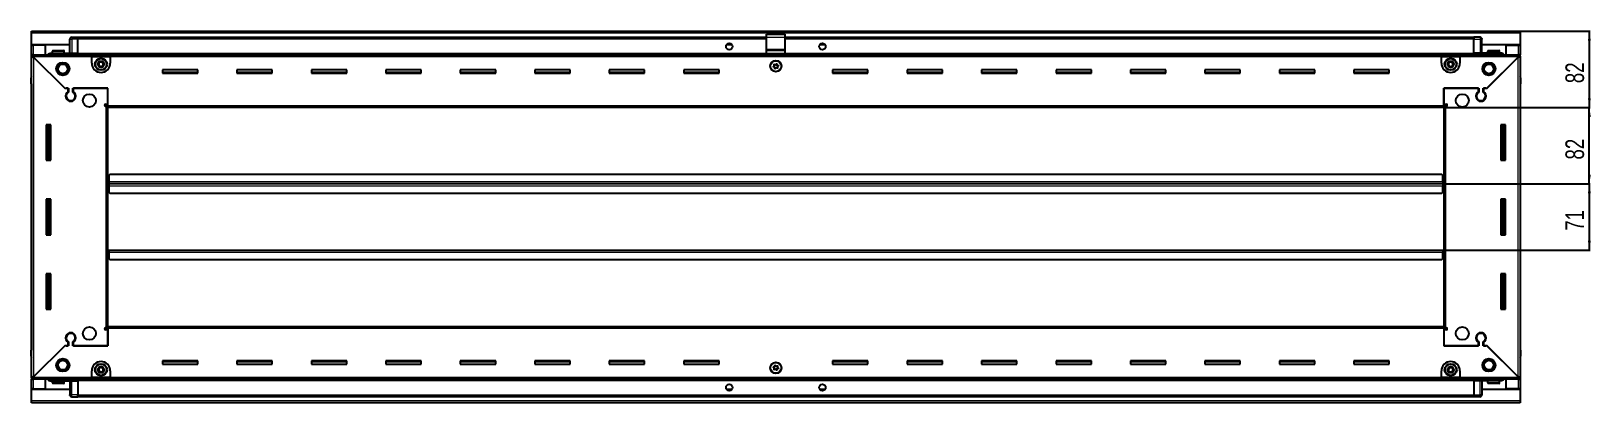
# Model space of a CAD drawing. Header units: millimetres. Extents: x 1132 to 6666, y -642 to 1838.
# Drawn here: x 4991 to 6666, y 1248 to 1647 of the extents above; entities that cross this region are included whole.
import ezdxf

# ---------------------------------------------------------------- set-up
doc = ezdxf.new("R2010")
doc.units = ezdxf.units.MM
doc.layers.add('FORMAT', color=7, linetype='Continuous')
doc.styles.add('SLDTEXTSTYLE0', font='TXT', dxfattribs={"width": 0.75})
doc.dimstyles.new('SLDDIMSTYLE0', dxfattribs={"dimtxt": 20, "dimasz": 10, "dimexe": 0, "dimexo": 0.0625, "dimgap": 5, "dimtad": 2, "dimdec": 1, "dimrnd": 1e-09, "dimzin": 12, "dimdsep": 46, "dimtxsty": 'SLDTEXTSTYLE0', "dimsah": 1, "dimcen": 0.09, "dimadec": 0, "dimazin": 3, "dimtfac": 1, "dimtofl": 0, "dimtmove": 0, "dimatfit": 3, "dimfxl": 0, "dimfrac": 2, "dimtolj": 1, "dimtzin": 12, "dimarcsym": 0})

# ---------------------------------------------------------------- blocks, each defined once
blk = doc.blocks.new('_D_6')
at = {"layer": 'FORMAT'}
for p, q in [((6590.3, 1646.6), (6665.7, 1646.6)), ((6664.7, 1646.6), (6664.7, 1564.6)), ((6508.3, 1564.6), (6665.7, 1564.6))]:
    blk.add_line(p, q, dxfattribs=at)
for points in [[(6664.7, 1646.6), (6663.2, 1636.6), (6666.3, 1636.6)], [(6664.7, 1564.6), (6666.3, 1574.6), (6663.2, 1574.6)]]:
    blk.add_solid(points, dxfattribs=at)
at = {"layer": 'FORMAT', "insert": (6639, 1590.8), "char_height": 20, "attachment_point": 1, "rotation": 90, "style": 'SLDTEXTSTYLE0'}
blk.add_mtext('82', dxfattribs=at)
blk = doc.blocks.new('_D_7')
at = {"layer": 'FORMAT'}
for p, q in [((6508.3, 1564.6), (6665.7, 1564.6)), ((6664.7, 1482.6), (6664.7, 1564.6)), ((6507.3, 1482.6), (6665.7, 1482.6))]:
    blk.add_line(p, q, dxfattribs=at)
for points in [[(6664.7, 1564.6), (6663.2, 1554.6), (6666.3, 1554.6)], [(6664.7, 1482.6), (6666.3, 1492.6), (6663.2, 1492.6)]]:
    blk.add_solid(points, dxfattribs=at)
at = {"layer": 'FORMAT', "insert": (6639, 1508.8), "char_height": 20, "attachment_point": 1, "rotation": 90, "style": 'SLDTEXTSTYLE0'}
blk.add_mtext('82', dxfattribs=at)
blk = doc.blocks.new('_D_8')
at = {"layer": 'FORMAT'}
for p, q in [((6507.3, 1482.6), (6665.7, 1482.6)), ((6664.7, 1482.6), (6664.7, 1411.6)), ((6507.3, 1411.6), (6665.7, 1411.6))]:
    blk.add_line(p, q, dxfattribs=at)
for points in [[(6664.7, 1482.6), (6663.2, 1472.6), (6666.3, 1472.6)], [(6664.7, 1411.6), (6666.3, 1421.6), (6663.2, 1421.6)]]:
    blk.add_solid(points, dxfattribs=at)
at = {"layer": 'FORMAT', "insert": (6639, 1432.3), "char_height": 20, "attachment_point": 1, "rotation": 90, "style": 'SLDTEXTSTYLE0'}
blk.add_mtext('71', dxfattribs=at)

msp = doc.modelspace()

# ---------------------------------------------------------------- linework, layer by layer
at = {"color": 7, "linetype": 'Continuous', "lineweight": 25}
for p, q in [((4991.25, 1644.5), (4991.25, 1646.6)), ((4991.25, 1646.6), (6590.25, 1646.6)), ((4991.25, 1632.1), (4991.25, 1644.5)), ((5780.75, 1643.6), (5800.75, 1643.6)), ((5780.75, 1640.34), (5780.75, 1643.6)), ((5800.75, 1640.34), (5800.75, 1643.6)), ((6590.25, 1646.6), (6590.25, 1644.5)), ((6590.25, 1644.5), (6590.25, 1632.1)), ((5032.25, 1632.1), (4991.25, 1632.1)), ((4991.25, 1631.6), (4991.25, 1632.1)), ((4991.25, 1621.35), (4991.25, 1631.6)), ((4991.25, 1631.6), (4993.35, 1631.6)), ((4992.75, 1631.6), (4992.75, 1632.1)), ((5006.25, 1631.6), (4993.35, 1631.6)), ((5006.25, 1621.35), (5006.25, 1631.6)), ((5014.05, 1625.8), (5025.45, 1625.8)), ((5032.25, 1623.1), (5032.25, 1638.1)), ((5032.92, 1639.6), (5032.92, 1639.6)), ((5034.25, 1640.1), (5040.75, 1640.1)), ((5034.25, 1640.1), (5040.75, 1640.1)), ((5040.75, 1640.1), (5040.75, 1640.1)), ((5040.75, 1640.1), (5040.75, 1640.1)), ((5040.75, 1640.1), (5040.75, 1638.1)), ((5780.75, 1639.95), (5040.75, 1639.95)), ((5040.75, 1623.1), (5040.75, 1638.1)), ((5743.62, 1632.1), (5737.87, 1632.1)), ((5780.75, 1627.19), (5780.75, 1640.34)), ((5780.75, 1626.1), (5780.75, 1627.19)), ((5780.75, 1626.1), (5800.75, 1626.1)), ((5780.75, 1622.6), (5780.75, 1626.1)), ((5800.75, 1627.19), (5800.75, 1640.34)), ((6540.75, 1639.95), (5800.75, 1639.95)), ((5800.75, 1626.1), (5800.75, 1627.19)), ((5800.75, 1622.6), (5800.75, 1626.1)), ((5843.62, 1632.1), (5837.87, 1632.1)), ((6540.75, 1640.1), (6540.75, 1640.1)), ((6547.25, 1640.1), (6540.75, 1640.1)), ((6547.25, 1640.1), (6540.75, 1640.1)), ((6540.75, 1640.1), (6540.75, 1638.1)), ((6540.75, 1623.1), (6540.75, 1638.1)), ((6549.25, 1638.1), (6549.25, 1638.1)), ((6549.25, 1623.1), (6549.25, 1638.1)), ((6590.25, 1632.1), (6549.25, 1632.1)), ((6556.05, 1625.8), (6567.45, 1625.8)), ((6575.25, 1621.35), (6575.25, 1631.6)), ((6575.25, 1631.6), (6588.15, 1631.6)), ((6588.15, 1631.6), (6590.25, 1631.6)), ((6588.75, 1631.6), (6588.75, 1632.1)), ((6590.25, 1631.6), (6590.25, 1632.1)), ((6590.25, 1631.6), (6590.25, 1621.35)), ((4991.25, 1619.85), (4991.25, 1621.35)), ((4991.25, 1621.35), (4992.25, 1621.35)), ((4991.25, 1619.35), (4991.25, 1619.85)), ((4991.25, 1619.85), (4992.25, 1619.85)), ((4991.25, 1274.85), (4991.25, 1619.35)), ((4992.75, 1619.35), (4991.25, 1619.35)), ((4992.25, 1619.85), (4992.25, 1621.35)), ((4992.25, 1621.35), (5055.75, 1621.35)), ((4992.85, 1619.25), (5026.75, 1585.35)), ((5027.45, 1584.65), (4993.35, 1618.75)), ((5011.75, 1623.1), (5040.75, 1623.1)), ((5013.25, 1625), (5013.25, 1623.1)), ((5026.25, 1623.1), (5026.25, 1625)), ((5040.75, 1623.1), (5040.75, 1622.6)), ((5040.75, 1621.95), (6540.75, 1621.95)), ((5055.75, 1619.25), (5055.75, 1621.35)), ((5055.75, 1621.35), (5075.75, 1621.35)), ((5055.75, 1619.85), (5075.75, 1619.85)), ((5055.75, 1612.35), (5055.75, 1619.25)), ((5075.75, 1621.35), (6505.75, 1621.35)), ((5075.75, 1621.35), (5075.75, 1619.25)), ((5075.75, 1619.25), (5075.75, 1612.35)), ((5780.75, 1622.6), (5800.75, 1622.6)), ((5784.75, 1622.6), (5784.75, 1621.95)), ((5787.25, 1621.95), (5787.25, 1622.6)), ((5794.25, 1621.95), (5794.25, 1622.6)), ((5796.75, 1621.95), (5796.75, 1622.6)), ((6505.75, 1619.25), (6505.75, 1621.35)), ((6505.75, 1621.35), (6525.75, 1621.35)), ((6505.75, 1619.85), (6525.75, 1619.85)), ((6505.75, 1612.35), (6505.75, 1619.25)), ((6525.75, 1621.35), (6589.25, 1621.35)), ((6525.75, 1621.35), (6525.75, 1619.25)), ((6525.75, 1619.25), (6525.75, 1612.35)), ((6540.75, 1623.1), (6540.75, 1622.6)), ((6569.75, 1623.1), (6540.75, 1623.1)), ((6542.25, 1623.04), (6542.25, 1623.1)), ((6588.15, 1618.75), (6554.05, 1584.65)), ((6554.75, 1585.35), (6588.65, 1619.25)), ((6555.25, 1625), (6555.25, 1623.1)), ((6568.25, 1623.1), (6568.25, 1625)), ((6588.75, 1619.35), (6590.25, 1619.35)), ((6589.25, 1619.85), (6589.25, 1621.35)), ((6589.25, 1621.35), (6590.25, 1621.35)), ((6589.25, 1619.85), (6590.25, 1619.85)), ((6590.25, 1619.85), (6590.25, 1621.35)), ((6590.25, 1619.85), (6590.25, 1619.35)), ((6590.25, 1619.35), (6590.25, 1274.85)), ((4990.75, 1596.6), (4990.75, 1590.1)), ((4990.75, 1590.1), (4990.75, 1596.6)), ((5169.75, 1605.1), (5131.75, 1605.1)), ((5131.75, 1605.1), (5131.75, 1601.6)), ((5169.75, 1602.35), (5131.75, 1602.35)), ((5131.75, 1601.6), (5169.75, 1601.6)), ((5169.75, 1601.6), (5169.75, 1605.1)), ((5249.75, 1605.1), (5211.75, 1605.1)), ((5211.75, 1605.1), (5211.75, 1601.6)), ((5249.75, 1602.35), (5211.75, 1602.35)), ((5211.75, 1601.6), (5249.75, 1601.6)), ((5249.75, 1601.6), (5249.75, 1605.1)), ((5329.75, 1605.1), (5291.75, 1605.1)), ((5291.75, 1605.1), (5291.75, 1601.6)), ((5329.75, 1602.35), (5291.75, 1602.35)), ((5291.75, 1601.6), (5329.75, 1601.6)), ((5329.75, 1601.6), (5329.75, 1605.1)), ((5409.75, 1605.1), (5371.75, 1605.1)), ((5371.75, 1605.1), (5371.75, 1601.6)), ((5409.75, 1602.35), (5371.75, 1602.35)), ((5371.75, 1601.6), (5409.75, 1601.6)), ((5409.75, 1601.6), (5409.75, 1605.1)), ((5489.75, 1605.1), (5451.75, 1605.1)), ((5451.75, 1605.1), (5451.75, 1601.6)), ((5489.75, 1602.35), (5451.75, 1602.35)), ((5451.75, 1601.6), (5489.75, 1601.6)), ((5489.75, 1601.6), (5489.75, 1605.1)), ((5569.75, 1605.1), (5531.75, 1605.1)), ((5531.75, 1605.1), (5531.75, 1601.6)), ((5569.75, 1602.35), (5531.75, 1602.35)), ((5531.75, 1601.6), (5569.75, 1601.6)), ((5569.75, 1601.6), (5569.75, 1605.1)), ((5649.75, 1605.1), (5611.75, 1605.1)), ((5611.75, 1605.1), (5611.75, 1601.6)), ((5649.75, 1602.35), (5611.75, 1602.35)), ((5611.75, 1601.6), (5649.75, 1601.6)), ((5649.75, 1601.6), (5649.75, 1605.1)), ((5729.75, 1605.1), (5691.75, 1605.1)), ((5691.75, 1605.1), (5691.75, 1601.6)), ((5729.75, 1602.35), (5691.75, 1602.35)), ((5691.75, 1601.6), (5729.75, 1601.6)), ((5729.75, 1601.6), (5729.75, 1605.1)), ((5889.75, 1605.1), (5851.75, 1605.1)), ((5851.75, 1605.1), (5851.75, 1601.6)), ((5889.75, 1602.35), (5851.75, 1602.35)), ((5851.75, 1601.6), (5889.75, 1601.6)), ((5889.75, 1601.6), (5889.75, 1605.1)), ((5969.75, 1605.1), (5931.75, 1605.1)), ((5931.75, 1605.1), (5931.75, 1601.6)), ((5969.75, 1602.35), (5931.75, 1602.35)), ((5931.75, 1601.6), (5969.75, 1601.6)), ((5969.75, 1601.6), (5969.75, 1605.1)), ((6049.75, 1605.1), (6011.75, 1605.1)), ((6011.75, 1605.1), (6011.75, 1601.6)), ((6049.75, 1602.35), (6011.75, 1602.35)), ((6011.75, 1601.6), (6049.75, 1601.6)), ((6049.75, 1601.6), (6049.75, 1605.1)), ((6129.75, 1605.1), (6091.75, 1605.1)), ((6091.75, 1605.1), (6091.75, 1601.6)), ((6129.75, 1602.35), (6091.75, 1602.35)), ((6091.75, 1601.6), (6129.75, 1601.6)), ((6129.75, 1601.6), (6129.75, 1605.1)), ((6209.75, 1605.1), (6171.75, 1605.1)), ((6171.75, 1605.1), (6171.75, 1601.6)), ((6209.75, 1602.35), (6171.75, 1602.35)), ((6171.75, 1601.6), (6209.75, 1601.6)), ((6209.75, 1601.6), (6209.75, 1605.1)), ((6289.75, 1605.1), (6251.75, 1605.1)), ((6251.75, 1605.1), (6251.75, 1601.6)), ((6289.75, 1602.35), (6251.75, 1602.35)), ((6251.75, 1601.6), (6289.75, 1601.6)), ((6289.75, 1601.6), (6289.75, 1605.1)), ((6369.75, 1605.1), (6331.75, 1605.1)), ((6331.75, 1605.1), (6331.75, 1601.6)), ((6369.75, 1602.35), (6331.75, 1602.35)), ((6331.75, 1601.6), (6369.75, 1601.6)), ((6369.75, 1601.6), (6369.75, 1605.1)), ((6449.75, 1605.1), (6411.75, 1605.1)), ((6411.75, 1605.1), (6411.75, 1601.6)), ((6449.75, 1602.35), (6411.75, 1602.35)), ((6411.75, 1601.6), (6449.75, 1601.6)), ((6449.75, 1601.6), (6449.75, 1605.1)), ((6590.25, 1597.93), (6590.25, 1597.93)), ((6590.75, 1596.6), (6590.75, 1590.1)), ((6590.75, 1590.1), (6590.75, 1596.6)), ((4990.75, 1590.1), (4990.75, 1590.1)), ((4991.25, 1590.1), (4990.75, 1590.1)), ((4990.9, 1590.1), (4990.9, 1304.1)), ((5026.75, 1585.35), (5030.95, 1585.35)), ((5028.15, 1585.35), (5027.45, 1584.65)), ((5030.25, 1585.35), (5028.15, 1585.35)), ((5030.25, 1585.35), (5030.25, 1581.46)), ((5030.95, 1585.35), (5030.95, 1581.07)), ((5035.55, 1585.35), (5073.25, 1585.35)), ((5035.55, 1581.07), (5035.55, 1585.35)), ((5036.25, 1581.46), (5036.25, 1585.35)), ((5073.25, 1585.35), (5036.25, 1585.35)), ((5073.25, 1566.7), (5073.25, 1585.35)), ((5073.25, 1568.1), (5073.25, 1585.35)), ((6508.25, 1585.35), (6545.95, 1585.35)), ((6508.25, 1566.7), (6508.25, 1585.35)), ((6508.25, 1585.35), (6508.25, 1568.1)), ((6545.25, 1585.35), (6508.25, 1585.35)), ((6545.25, 1585.35), (6545.25, 1581.46)), ((6545.95, 1585.35), (6545.95, 1581.07)), ((6550.55, 1585.35), (6554.75, 1585.35)), ((6550.55, 1581.07), (6550.55, 1585.35)), ((6553.35, 1585.35), (6551.25, 1585.35)), ((6551.25, 1581.46), (6551.25, 1585.35)), ((6554.05, 1584.65), (6553.35, 1585.35)), ((6590.25, 1590.1), (6590.75, 1590.1)), ((6590.6, 1304.1), (6590.6, 1590.1)), ((6590.75, 1590.1), (6590.75, 1590.1)), ((6590.75, 1590.1), (6590.75, 1590.1)), ((5031.25, 1572.49), (5031.25, 1571.73)), ((5070.4, 1568.1), (5073.25, 1568.1)), ((5071.15, 1566.1), (5070.4, 1566.1)), ((5071.15, 1566.1), (5073.25, 1566.1)), ((5073.25, 1567.1), (5071.25, 1567.1)), ((5071.25, 1567.1), (5071.25, 1566.1)), ((5073.25, 1564.6), (5073.25, 1566.7)), ((6508.25, 1564.6), (5073.25, 1564.6)), ((5073.25, 1329.6), (5073.25, 1564.6)), ((6508.25, 1568.1), (6511.1, 1568.1)), ((6510.25, 1567.1), (6508.25, 1567.1)), ((6508.25, 1566.7), (6508.25, 1564.6)), ((6508.25, 1566.1), (6510.35, 1566.1)), ((6508.25, 1564.6), (6508.25, 1329.6)), ((6510.25, 1566.1), (6510.25, 1567.1)), ((6511.1, 1566.1), (6510.35, 1566.1)), ((6550.25, 1572.49), (6550.25, 1571.73)), ((5011.75, 1546.1), (5006.75, 1546.1)), ((5006.75, 1546.1), (5006.75, 1508.1)), ((5008.9, 1508.1), (5008.9, 1546.1)), ((5010.69, 1508.1), (5010.69, 1546.1)), ((5010.72, 1508.1), (5010.72, 1546.1)), ((5011.75, 1508.1), (5011.75, 1546.1)), ((6569.75, 1546.1), (6569.75, 1508.1)), ((6574.75, 1546.1), (6569.75, 1546.1)), ((6570.77, 1546.1), (6570.77, 1508.1)), ((6570.8, 1546.1), (6570.8, 1508.1)), ((6572.6, 1546.1), (6572.6, 1508.1)), ((6574.75, 1508.1), (6574.75, 1546.1)), ((5006.75, 1508.1), (5011.75, 1508.1)), ((6569.75, 1508.1), (6574.75, 1508.1)), ((5075.25, 1492.6), (5074.25, 1491.6)), ((5074.25, 1491.6), (5074.25, 1484.7)), ((6506.25, 1492.6), (5075.25, 1492.6)), ((6507.25, 1491.6), (6506.25, 1492.6)), ((6507.25, 1484.7), (6507.25, 1491.6)), ((5074, 1482.6), (5073.25, 1482.6)), ((5074.25, 1485.45), (5074, 1485.45)), ((5074, 1485.45), (5074, 1482.6)), ((5074, 1482.6), (5074, 1479.75)), ((5074, 1479.75), (5074.25, 1479.75)), ((5074.25, 1482.6), (5074.25, 1484.7)), ((6507.25, 1482.6), (5074.25, 1482.6)), ((5074.25, 1480.5), (5074.25, 1482.6)), ((5074.25, 1480.5), (5074.25, 1473.6)), ((6507.5, 1485.45), (6507.25, 1485.45)), ((6507.25, 1484.7), (6507.25, 1482.6)), ((6507.25, 1482.6), (6507.25, 1480.5)), ((6507.25, 1473.6), (6507.25, 1480.5)), ((6507.25, 1479.75), (6507.5, 1479.75)), ((6507.5, 1482.6), (6507.5, 1485.45)), ((6508.25, 1482.6), (6507.5, 1482.6)), ((6507.5, 1479.75), (6507.5, 1482.6)), ((5011.75, 1466.1), (5006.75, 1466.1)), ((5006.75, 1466.1), (5006.75, 1428.1)), ((5008.9, 1428.1), (5008.9, 1466.1)), ((5010.69, 1428.1), (5010.69, 1466.1)), ((5010.72, 1428.1), (5010.72, 1466.1)), ((5011.75, 1428.1), (5011.75, 1466.1)), ((5074.25, 1473.6), (5075.25, 1472.6)), ((5075.25, 1472.6), (6506.25, 1472.6)), ((6506.25, 1472.6), (6507.25, 1473.6)), ((6569.75, 1466.1), (6569.75, 1428.1)), ((6574.75, 1466.1), (6569.75, 1466.1)), ((6570.77, 1466.1), (6570.77, 1428.1)), ((6570.8, 1466.1), (6570.8, 1428.1)), ((6572.6, 1466.1), (6572.6, 1428.1)), ((6574.75, 1428.1), (6574.75, 1466.1)), ((5006.75, 1428.1), (5011.75, 1428.1)), ((6569.75, 1428.1), (6574.75, 1428.1)), ((5073.25, 1411.6), (5074, 1411.6)), ((5074, 1411.6), (5074, 1408.75)), ((5074, 1408.75), (5074.25, 1408.75)), ((5074.25, 1409.5), (5074.25, 1411.6)), ((5074.25, 1411.6), (6507.25, 1411.6)), ((5074.25, 1409.5), (5074.25, 1402.6)), ((6507.25, 1411.6), (6507.25, 1409.5)), ((6507.25, 1402.6), (6507.25, 1409.5)), ((6507.25, 1408.75), (6507.5, 1408.75)), ((6507.5, 1408.75), (6507.5, 1411.6)), ((6507.5, 1411.6), (6508.25, 1411.6)), ((5074.25, 1402.6), (5075.25, 1401.6)), ((5075.25, 1401.6), (6506.25, 1401.6)), ((6506.25, 1401.6), (6507.25, 1402.6)), ((5011.75, 1386.1), (5006.75, 1386.1)), ((5006.75, 1386.1), (5006.75, 1348.1)), ((5008.9, 1348.1), (5008.9, 1386.1)), ((5010.69, 1348.1), (5010.69, 1386.1)), ((5010.72, 1348.1), (5010.72, 1386.1)), ((5011.75, 1348.1), (5011.75, 1386.1)), ((6569.75, 1386.1), (6569.75, 1348.1)), ((6574.75, 1386.1), (6569.75, 1386.1)), ((6570.77, 1386.1), (6570.77, 1348.1)), ((6570.8, 1386.1), (6570.8, 1348.1)), ((6572.6, 1386.1), (6572.6, 1348.1)), ((6574.75, 1348.1), (6574.75, 1386.1)), ((5006.75, 1348.1), (5011.75, 1348.1)), ((6569.75, 1348.1), (6574.75, 1348.1)), ((5070.4, 1328.1), (5071.15, 1328.1)), ((5073.25, 1326.1), (5070.4, 1326.1)), ((5073.25, 1328.1), (5071.15, 1328.1)), ((5071.25, 1328.1), (5071.25, 1327.1)), ((5071.25, 1327.1), (5073.25, 1327.1)), ((5073.25, 1327.5), (5073.25, 1329.6)), ((5073.25, 1329.6), (6508.25, 1329.6)), ((5073.25, 1327.5), (5073.25, 1308.85)), ((5073.25, 1308.85), (5073.25, 1326.1)), ((6508.25, 1329.6), (6508.25, 1327.5)), ((6510.35, 1328.1), (6508.25, 1328.1)), ((6508.25, 1327.5), (6508.25, 1308.85)), ((6508.25, 1327.1), (6510.25, 1327.1)), ((6508.25, 1326.1), (6508.25, 1308.85)), ((6511.1, 1326.1), (6508.25, 1326.1)), ((6510.25, 1327.1), (6510.25, 1328.1)), ((6510.35, 1328.1), (6511.1, 1328.1)), ((5026.75, 1308.85), (4992.85, 1274.95)), ((4993.35, 1275.45), (5027.45, 1309.55)), ((5030.95, 1308.85), (5026.75, 1308.85)), ((5027.45, 1309.55), (5028.15, 1308.85)), ((5028.15, 1308.85), (5030.25, 1308.85)), ((5030.25, 1312.74), (5030.25, 1308.85)), ((5030.95, 1313.14), (5030.95, 1308.85)), ((5031.25, 1322.48), (5031.25, 1321.72)), ((5035.55, 1308.85), (5035.55, 1313.14)), ((5073.25, 1308.85), (5035.55, 1308.85)), ((5036.25, 1308.85), (5036.25, 1312.74)), ((5036.25, 1308.85), (5073.25, 1308.85)), ((6545.95, 1308.85), (6508.25, 1308.85)), ((6508.25, 1308.85), (6545.25, 1308.85)), ((6545.25, 1312.74), (6545.25, 1308.85)), ((6545.95, 1313.14), (6545.95, 1308.85)), ((6550.25, 1322.48), (6550.25, 1321.72)), ((6550.55, 1308.85), (6550.55, 1313.14)), ((6554.75, 1308.85), (6550.55, 1308.85)), ((6551.25, 1308.85), (6551.25, 1312.74)), ((6551.25, 1308.85), (6553.35, 1308.85)), ((6553.35, 1308.85), (6554.05, 1309.55)), ((6554.05, 1309.55), (6588.15, 1275.45)), ((6588.65, 1274.95), (6554.75, 1308.85)), ((4990.75, 1304.1), (4990.75, 1304.1)), ((4990.75, 1297.6), (4990.75, 1304.1)), ((4990.75, 1304.1), (4990.75, 1304.1)), ((4990.75, 1304.1), (4990.75, 1297.6)), ((4991.25, 1304.1), (4990.75, 1304.1)), ((4991.25, 1296.28), (4991.25, 1296.28)), ((5169.75, 1292.6), (5131.75, 1292.6)), ((5131.75, 1292.6), (5131.75, 1289.1)), ((5131.75, 1291.85), (5169.75, 1291.85)), ((5169.75, 1289.1), (5169.75, 1292.6)), ((5249.75, 1292.6), (5211.75, 1292.6)), ((5211.75, 1292.6), (5211.75, 1289.1)), ((5211.75, 1291.85), (5249.75, 1291.85)), ((5249.75, 1289.1), (5249.75, 1292.6)), ((5329.75, 1292.6), (5291.75, 1292.6)), ((5291.75, 1292.6), (5291.75, 1289.1)), ((5291.75, 1291.85), (5329.75, 1291.85)), ((5329.75, 1289.1), (5329.75, 1292.6)), ((5409.75, 1292.6), (5371.75, 1292.6)), ((5371.75, 1292.6), (5371.75, 1289.1)), ((5371.75, 1291.85), (5409.75, 1291.85)), ((5409.75, 1289.1), (5409.75, 1292.6)), ((5489.75, 1292.6), (5451.75, 1292.6)), ((5451.75, 1292.6), (5451.75, 1289.1)), ((5451.75, 1291.85), (5489.75, 1291.85)), ((5489.75, 1289.1), (5489.75, 1292.6)), ((5569.75, 1292.6), (5531.75, 1292.6)), ((5531.75, 1292.6), (5531.75, 1289.1)), ((5531.75, 1291.85), (5569.75, 1291.85)), ((5569.75, 1289.1), (5569.75, 1292.6)), ((5649.75, 1292.6), (5611.75, 1292.6)), ((5611.75, 1292.6), (5611.75, 1289.1)), ((5611.75, 1291.85), (5649.75, 1291.85)), ((5649.75, 1289.1), (5649.75, 1292.6)), ((5729.75, 1292.6), (5691.75, 1292.6)), ((5691.75, 1292.6), (5691.75, 1289.1)), ((5691.75, 1291.85), (5729.75, 1291.85)), ((5729.75, 1289.1), (5729.75, 1292.6)), ((5889.75, 1292.6), (5851.75, 1292.6)), ((5851.75, 1292.6), (5851.75, 1289.1)), ((5851.75, 1291.85), (5889.75, 1291.85)), ((5889.75, 1289.1), (5889.75, 1292.6)), ((5969.75, 1292.6), (5931.75, 1292.6)), ((5931.75, 1292.6), (5931.75, 1289.1)), ((5931.75, 1291.85), (5969.75, 1291.85)), ((5969.75, 1289.1), (5969.75, 1292.6)), ((6049.75, 1292.6), (6011.75, 1292.6)), ((6011.75, 1292.6), (6011.75, 1289.1)), ((6011.75, 1291.85), (6049.75, 1291.85)), ((6049.75, 1289.1), (6049.75, 1292.6)), ((6129.75, 1292.6), (6091.75, 1292.6)), ((6091.75, 1292.6), (6091.75, 1289.1)), ((6091.75, 1291.85), (6129.75, 1291.85)), ((6129.75, 1289.1), (6129.75, 1292.6)), ((6209.75, 1292.6), (6171.75, 1292.6)), ((6171.75, 1292.6), (6171.75, 1289.1)), ((6171.75, 1291.85), (6209.75, 1291.85)), ((6209.75, 1289.1), (6209.75, 1292.6)), ((6289.75, 1292.6), (6251.75, 1292.6)), ((6251.75, 1292.6), (6251.75, 1289.1)), ((6251.75, 1291.85), (6289.75, 1291.85)), ((6289.75, 1289.1), (6289.75, 1292.6)), ((6369.75, 1292.6), (6331.75, 1292.6)), ((6331.75, 1292.6), (6331.75, 1289.1)), ((6331.75, 1291.85), (6369.75, 1291.85)), ((6369.75, 1289.1), (6369.75, 1292.6)), ((6449.75, 1292.6), (6411.75, 1292.6)), ((6411.75, 1292.6), (6411.75, 1289.1)), ((6411.75, 1291.85), (6449.75, 1291.85)), ((6449.75, 1289.1), (6449.75, 1292.6)), ((6590.25, 1304.1), (6590.75, 1304.1)), ((6590.75, 1304.1), (6590.75, 1304.1)), ((6590.75, 1297.6), (6590.75, 1304.1)), ((6590.75, 1304.1), (6590.75, 1297.6)), ((4991.25, 1274.35), (4991.25, 1274.85)), ((4992.75, 1274.85), (4991.25, 1274.85)), ((4991.25, 1274.35), (4991.25, 1272.85)), ((4992.25, 1274.35), (4991.25, 1274.35)), ((4992.25, 1274.35), (4992.25, 1272.85)), ((5055.75, 1274.95), (5055.75, 1281.85)), ((5055.75, 1272.85), (5055.75, 1274.95)), ((5075.75, 1274.35), (5055.75, 1274.35)), ((5075.75, 1281.85), (5075.75, 1274.95)), ((5075.75, 1274.95), (5075.75, 1272.85)), ((5131.75, 1289.1), (5169.75, 1289.1)), ((5211.75, 1289.1), (5249.75, 1289.1)), ((5291.75, 1289.1), (5329.75, 1289.1)), ((5371.75, 1289.1), (5409.75, 1289.1)), ((5451.75, 1289.1), (5489.75, 1289.1)), ((5531.75, 1289.1), (5569.75, 1289.1)), ((5611.75, 1289.1), (5649.75, 1289.1)), ((5691.75, 1289.1), (5729.75, 1289.1)), ((5851.75, 1289.1), (5889.75, 1289.1)), ((5931.75, 1289.1), (5969.75, 1289.1)), ((6011.75, 1289.1), (6049.75, 1289.1)), ((6091.75, 1289.1), (6129.75, 1289.1)), ((6171.75, 1289.1), (6209.75, 1289.1)), ((6251.75, 1289.1), (6289.75, 1289.1)), ((6331.75, 1289.1), (6369.75, 1289.1)), ((6411.75, 1289.1), (6449.75, 1289.1)), ((6505.75, 1274.95), (6505.75, 1281.85)), ((6505.75, 1272.85), (6505.75, 1274.95)), ((6525.75, 1274.35), (6505.75, 1274.35)), ((6525.75, 1281.85), (6525.75, 1274.95)), ((6525.75, 1274.95), (6525.75, 1272.85)), ((6588.75, 1274.85), (6590.25, 1274.85)), ((6589.25, 1274.35), (6589.25, 1272.85)), ((6590.25, 1274.35), (6589.25, 1274.35)), ((6590.25, 1274.85), (6590.25, 1274.35)), ((6590.25, 1274.35), (6590.25, 1272.85)), ((4991.25, 1262.6), (4991.25, 1272.85)), ((4992.25, 1272.85), (4991.25, 1272.85)), ((4993.35, 1262.6), (4991.25, 1262.6)), ((4991.25, 1262.1), (4991.25, 1262.6)), ((4991.25, 1262.1), (5032.25, 1262.1)), ((4991.25, 1249.7), (4991.25, 1262.1)), ((5055.75, 1272.85), (4992.25, 1272.85)), ((4992.75, 1262.1), (4992.75, 1262.6)), ((4993.35, 1262.6), (5006.25, 1262.6)), ((5006.25, 1262.6), (5006.25, 1272.85)), ((5011.75, 1271.1), (5040.75, 1271.1)), ((5013.25, 1271.1), (5013.25, 1269.2)), ((5017.82, 1268.4), (5014.05, 1268.4)), ((5025.45, 1268.4), (5017.82, 1268.4)), ((5026.25, 1269.2), (5026.25, 1271.1)), ((5032.25, 1271.1), (5032.25, 1256.1)), ((5039.25, 1271.17), (5039.25, 1271.1)), ((6540.75, 1272.25), (5040.75, 1272.25)), ((5040.75, 1271.1), (5040.75, 1271.6)), ((5040.75, 1271.1), (5040.75, 1256.1)), ((5075.75, 1272.85), (5055.75, 1272.85)), ((6505.75, 1272.85), (5075.75, 1272.85)), ((5737.87, 1262.1), (5743.62, 1262.1)), ((5837.87, 1262.1), (5843.62, 1262.1)), ((6525.75, 1272.85), (6505.75, 1272.85)), ((6589.25, 1272.85), (6525.75, 1272.85)), ((6540.75, 1271.1), (6540.75, 1271.6)), ((6569.75, 1271.1), (6540.75, 1271.1)), ((6540.75, 1271.1), (6540.75, 1256.1)), ((6549.25, 1271.1), (6549.25, 1256.1)), ((6549.25, 1262.1), (6590.25, 1262.1)), ((6555.25, 1271.1), (6555.25, 1269.2)), ((6563.04, 1268.4), (6556.05, 1268.4)), ((6567.45, 1268.4), (6563.04, 1268.4)), ((6568.25, 1269.2), (6568.25, 1271.1)), ((6575.25, 1262.6), (6575.25, 1272.85)), ((6588.15, 1262.6), (6575.25, 1262.6)), ((6590.25, 1262.6), (6588.15, 1262.6)), ((6588.75, 1262.1), (6588.75, 1262.6)), ((6590.25, 1272.85), (6589.25, 1272.85)), ((6590.25, 1272.85), (6590.25, 1262.6)), ((6590.25, 1262.1), (6590.25, 1262.6)), ((6590.25, 1262.1), (6590.25, 1249.7)), ((4991.25, 1247.6), (4991.25, 1249.7)), ((6590.25, 1247.6), (4991.25, 1247.6)), ((5032.25, 1256.1), (5032.25, 1256.1)), ((5034.25, 1254.1), (5040.75, 1254.1)), ((5034.25, 1254.1), (5040.75, 1254.1)), ((5040.75, 1254.1), (5040.75, 1256.1)), ((5040.75, 1254.25), (6540.75, 1254.25)), ((5040.75, 1254.1), (5040.75, 1254.1)), ((6540.75, 1254.1), (6540.75, 1256.1)), ((6540.75, 1254.1), (6540.75, 1254.1)), ((6547.25, 1254.1), (6540.75, 1254.1)), ((6540.75, 1254.1), (6540.75, 1254.1)), ((6547.25, 1254.1), (6540.75, 1254.1)), ((6548.57, 1254.6), (6548.57, 1254.6)), ((6590.25, 1249.7), (6590.25, 1247.6))]:
    msp.add_line(p, q, dxfattribs=at)
at = {"color": 8, "linetype": 'Continuous', "lineweight": 18}
for p, q in [((6590.25, 1644.5), (4991.25, 1644.5)), ((4993.35, 1631.6), (4993.35, 1632.1)), ((4993.35, 1621.35), (4993.35, 1631.6)), ((5032.25, 1638.1), (5034.25, 1638.1)), ((5034.25, 1640.1), (5034.25, 1638.1)), ((5034.25, 1638.1), (5034.25, 1623.1)), ((5040.75, 1638.1), (5034.25, 1638.1)), ((5780.75, 1637.95), (5040.75, 1637.95)), ((5780.75, 1640.34), (5800.75, 1640.34)), ((5780.75, 1627.19), (5800.75, 1627.19)), ((6540.75, 1637.95), (5800.75, 1637.95)), ((6540.75, 1638.1), (6547.25, 1638.1)), ((6547.25, 1640.1), (6547.25, 1638.1)), ((6549.25, 1638.1), (6547.25, 1638.1)), ((6547.25, 1638.1), (6547.25, 1623.1)), ((6588.15, 1632.1), (6588.15, 1631.6)), ((6588.15, 1631.6), (6588.15, 1621.35)), ((5055.75, 1619.25), (4992.85, 1619.25)), ((4993.35, 1618.75), (4993.35, 1275.45)), ((5013.25, 1625), (5026.25, 1625)), ((5780.75, 1622.6), (5040.75, 1622.6)), ((6540.75, 1621.37), (5040.75, 1621.37)), ((5055.75, 1619.25), (5075.75, 1619.25)), ((6505.75, 1619.25), (5075.75, 1619.25)), ((5786.75, 1621.95), (5786.75, 1622.6)), ((5794.75, 1621.95), (5794.75, 1622.6)), ((6540.75, 1622.6), (5800.75, 1622.6)), ((6505.75, 1619.25), (6525.75, 1619.25)), ((6588.65, 1619.25), (6525.75, 1619.25)), ((6555.25, 1625), (6568.25, 1625)), ((6588.15, 1275.45), (6588.15, 1618.75)), ((4991.25, 1596.6), (4990.75, 1596.6)), ((6590.25, 1596.6), (6590.75, 1596.6)), ((5071.15, 1328.1), (5071.15, 1566.1)), ((5073.25, 1566.7), (6508.25, 1566.7)), ((6510.35, 1566.1), (6510.35, 1328.1)), ((5008.25, 1546.1), (5008.25, 1508.1)), ((5009.48, 1546.1), (5009.48, 1508.1)), ((6572.01, 1508.1), (6572.01, 1546.1)), ((6573.25, 1508.1), (6573.25, 1546.1)), ((6507.25, 1484.7), (5074.25, 1484.7)), ((5074.25, 1480.5), (6507.25, 1480.5)), ((5008.25, 1466.1), (5008.25, 1428.1)), ((5009.48, 1466.1), (5009.48, 1428.1)), ((6572.01, 1428.1), (6572.01, 1466.1)), ((6573.25, 1428.1), (6573.25, 1466.1)), ((5074.25, 1409.5), (6507.25, 1409.5)), ((5008.25, 1386.1), (5008.25, 1348.1)), ((5009.48, 1386.1), (5009.48, 1348.1)), ((6572.01, 1348.1), (6572.01, 1386.1)), ((6573.25, 1348.1), (6573.25, 1386.1)), ((6508.25, 1327.5), (5073.25, 1327.5)), ((4991.25, 1297.6), (4990.75, 1297.6)), ((6590.25, 1297.6), (6590.75, 1297.6)), ((4992.85, 1274.95), (5055.75, 1274.95)), ((5075.75, 1274.95), (5055.75, 1274.95)), ((5075.75, 1274.95), (6505.75, 1274.95)), ((6525.75, 1274.95), (6505.75, 1274.95)), ((6525.75, 1274.95), (6588.65, 1274.95)), ((4993.35, 1262.6), (4993.35, 1272.85)), ((4993.35, 1262.1), (4993.35, 1262.6)), ((5017.55, 1269.2), (5013.25, 1269.2)), ((5026.25, 1269.2), (5017.55, 1269.2)), ((5034.25, 1256.1), (5034.25, 1271.1)), ((5040.75, 1272.84), (6540.75, 1272.84)), ((5040.75, 1271.6), (6540.75, 1271.6)), ((6547.25, 1256.1), (6547.25, 1271.1)), ((6563.22, 1269.2), (6555.25, 1269.2)), ((6568.25, 1269.2), (6563.22, 1269.2)), ((6588.15, 1272.85), (6588.15, 1262.6)), ((6588.15, 1262.6), (6588.15, 1262.1)), ((6590.25, 1249.7), (4991.25, 1249.7)), ((5032.25, 1256.1), (5034.25, 1256.1)), ((5034.25, 1254.1), (5034.25, 1256.1)), ((5040.75, 1256.1), (5034.25, 1256.1)), ((5040.75, 1256.25), (6540.75, 1256.25)), ((6540.75, 1256.1), (6547.25, 1256.1)), ((6549.25, 1256.1), (6547.25, 1256.1)), ((6547.25, 1254.1), (6547.25, 1256.1))]:
    msp.add_line(p, q, dxfattribs=at)
at = {"color": 7, "linetype": 'Continuous', "lineweight": 25, "flags": 128}
for points in [[(6549.1, 1638.86), (6549.21, 1638.49), (6549.25, 1638.1)], [(5032.39, 1255.35), (5032.28, 1255.71), (5032.25, 1256.1)]]:
    msp.add_lwpolyline(points, dxfattribs=at)
at = {"color": 7, "linetype": 'Continuous', "lineweight": 25}
for centre, radius in [((5740.75, 1630.1), 3.5), ((5840.75, 1630.1), 3.5), ((5024.75, 1606.1), 7), ((5024.75, 1606.1), 6.02), ((5024.75, 1606.1), 5.1), ((5065.75, 1611.1), 6.5), ((5065.75, 1611.1), 3.46), ((5790.75, 1609.1), 6), ((5790.75, 1608.95), 5.79), ((5790.75, 1608.95), 1.85), ((6515.75, 1611.1), 6.5), ((6515.75, 1611.1), 3.46), ((6556.75, 1606.1), 7), ((6556.75, 1606.1), 6.02), ((6556.75, 1606.1), 5.1), ((5053.25, 1572.1), 7), ((6528.25, 1572.1), 7), ((5053.25, 1322.1), 7), ((6528.25, 1322.1), 7), ((5024.75, 1288.1), 7), ((5024.75, 1288.1), 6.03), ((5024.75, 1288.1), 5.1), ((5790.75, 1285.1), 6), ((5790.75, 1285.25), 5.79), ((6556.75, 1288.1), 7), ((6556.75, 1288.1), 6.03), ((6556.75, 1288.1), 5.1), ((5065.75, 1283.1), 6.5), ((5065.75, 1283.1), 3.46), ((5790.75, 1285.25), 1.85), ((6515.75, 1283.1), 6.5), ((6515.75, 1283.1), 3.46), ((5740.75, 1264.1), 3.5), ((5840.75, 1264.1), 3.5)]:
    msp.add_circle(centre, radius, dxfattribs=at)
at = {"color": 8, "linetype": 'Continuous', "lineweight": 18}
for centre in [(5065.75, 1611.1), (6515.75, 1611.1), (5065.75, 1283.1), (6515.75, 1283.1)]:
    msp.add_circle(centre, 5.7, dxfattribs=at)
at = {"color": 7, "linetype": 'Continuous', "lineweight": 25}
for centre, radius, start, end in [((5014.05, 1625), 0.8, 90, 180), ((5025.45, 1625), 0.8, 0, 90), ((5034.25, 1638.1), 2, 90, 180), ((6547.25, 1638.1), 2, 0, 90), ((6556.05, 1625), 0.8, 90, 180), ((6567.45, 1625), 0.8, 0, 90), ((5032.05, 1623.3), 0.2, 270, 0), ((5065.75, 1612.35), 10, 180, 270), ((5065.75, 1611.1), 2.5, 134.01559, 194.01559), ((5065.75, 1611.1), 2.5, 194.01559, 254.01559), ((5065.75, 1611.1), 2.5, 74.01559, 134.01559), ((5065.75, 1611.1), 2.5, 254.01559, 314.01559), ((5065.75, 1612.35), 10, 270, 0), ((5065.75, 1611.1), 2.5, 14.01559, 74.01559), ((5065.75, 1611.1), 2.5, 314.01559, 14.01559), ((6515.75, 1612.35), 10, 180, 270), ((6515.75, 1611.1), 2.5, 160.11158, 220.11158), ((6515.75, 1611.1), 2.5, 100.11158, 160.11158), ((6515.75, 1611.1), 2.5, 220.11158, 280.11158), ((6515.75, 1611.1), 2.5, 40.11158, 100.11158), ((6515.75, 1612.35), 10, 270, 0), ((6515.75, 1611.1), 2.5, 280.11158, 340.11158), ((6515.75, 1611.1), 2.5, 340.11158, 40.11158), ((6549.45, 1623.3), 0.2, 180, 270), ((4992.75, 1596.6), 2, 138.57492, 180), ((4992.75, 1596.6), 2, 138.59038, 180), ((6588.75, 1596.6), 2, 0, 41.40962), ((6588.75, 1596.6), 2, 0, 41.39416), ((5033.25, 1576.85), 5.5, 123.05573, 56.94427), ((5033.25, 1576.85), 4.8, 118.63099, 61.36901), ((6548.25, 1576.85), 5.5, 123.05573, 56.94427), ((6548.25, 1576.85), 4.8, 118.63099, 61.36901), ((5070.4, 1567.1), 1, 90, 270), ((6511.1, 1567.1), 1, 270, 90), ((5070.4, 1327.1), 1, 90, 270), ((6511.1, 1327.1), 1, 270, 90), ((5033.25, 1317.35), 5.5, 303.05573, 236.94427), ((5033.25, 1317.35), 4.8, 298.63099, 241.36901), ((6548.25, 1317.35), 5.5, 303.05573, 236.94427), ((6548.25, 1317.35), 4.8, 298.63099, 241.36901), ((4992.75, 1297.6), 2, 180, 221.39416), ((5065.75, 1281.85), 10, 90, 180), ((5065.75, 1281.85), 10, 0, 90), ((6515.75, 1281.85), 10, 90, 180), ((6515.75, 1281.85), 10, 0, 90), ((6588.75, 1297.6), 2, 318.59038, 0), ((5065.75, 1283.1), 2.5, 127.47401, 187.47401), ((5065.75, 1283.1), 2.5, 187.47401, 247.47401), ((5065.75, 1283.1), 2.5, 67.47401, 127.47401), ((5065.75, 1283.1), 2.5, 247.47401, 307.47401), ((5065.75, 1283.1), 2.5, 7.47401, 67.47401), ((5065.75, 1283.1), 2.5, 307.47401, 7.47401), ((6515.75, 1283.1), 2.5, 147.04236, 207.04236), ((6515.75, 1283.1), 2.5, 207.04236, 267.04236), ((6515.75, 1283.1), 2.5, 87.04236, 147.04236), ((6515.75, 1283.1), 2.5, 267.04236, 327.04236), ((6515.75, 1283.1), 2.5, 27.04236, 87.04236), ((6515.75, 1283.1), 2.5, 327.04236, 27.04236), ((5014.05, 1269.2), 0.8, 180, 270), ((5025.45, 1269.2), 0.8, 270, 0), ((5032.05, 1270.9), 0.2, 0, 90), ((6549.45, 1270.9), 0.2, 90, 180), ((6556.05, 1269.2), 0.8, 180, 270), ((6567.45, 1269.2), 0.8, 270, 360), ((5034.25, 1256.1), 2, 180, 270), ((6547.25, 1256.1), 2, 270, 0), ((6547.25, 1256.1), 2, 311.40962, 360)]:
    msp.add_arc(centre, radius, start, end, dxfattribs=at)
for points, knots in [([(4991.25, 1619.35), (4991.27, 1619.31), (4991.32, 1619.22), (4991.72, 1619.09), (4992.28, 1618.95), (4992.86, 1618.84), (4993.22, 1618.78), (4993.35, 1618.75)], [0, 0, 0, 0, 0.2302553, 0.4485219, 0.6667858, 0.8850496, 1, 1, 1, 1]), ([(4992.85, 1619.25), (4992.8, 1619.51), (4992.71, 1620), (4992.58, 1620.64), (4992.45, 1621.11), (4992.34, 1621.33), (4992.27, 1621.35), (4992.25, 1621.35)], [0, 0, 0, 0, 0.2302553, 0.4485219, 0.6667858, 0.8850496, 1, 1, 1, 1]), ([(5008.53, 1621.35), (5008.65, 1621.55), (5009.04, 1622.2), (5010.19, 1622.91), (5011.23, 1623.04), (5011.75, 1623.1)], [0, 0, 0, 0, 0.1822499, 0.5911249, 1, 1, 1, 1]), ([(5040.75, 1623.1), (5040.75, 1623.07), (5040.75, 1622.99), (5040.75, 1622.37), (5040.75, 1621.79), (5040.75, 1621.4), (5040.75, 1621.37)], [0, 0, 0, 0, 0.3242788, 0.6485576, 0.9728365, 1, 1, 1, 1]), ([(5062.97, 1611.9), (5063.34, 1612.26), (5064.04, 1612.93), (5064.73, 1613.59), (5065.05, 1613.91)], [0, 0, 0, 0, 0.5346859, 1, 1, 1, 1]), ([(5063.67, 1609.1), (5063.59, 1609.43), (5063.39, 1610.23), (5063.15, 1611.2), (5063, 1611.78), (5062.97, 1611.9)], [0, 0, 0, 0, 0.3629006, 0.8668753, 1, 1, 1, 1]), ([(5066.45, 1608.3), (5065.95, 1608.45), (5065.02, 1608.71), (5064.1, 1608.98), (5063.67, 1609.1)], [0, 0, 0, 0, 0.53468586, 1, 1, 1, 1]), ([(5065.05, 1613.91), (5065.54, 1613.76), (5066.47, 1613.5), (5067.39, 1613.23), (5067.82, 1613.11)], [0, 0, 0, 0, 0.5346859, 1, 1, 1, 1]), ([(5068.52, 1610.31), (5068.15, 1609.95), (5067.46, 1609.28), (5066.77, 1608.61), (5066.45, 1608.3)], [0, 0, 0, 0, 0.5346859, 1, 1, 1, 1]), ([(5067.82, 1613.11), (5067.85, 1612.99), (5068, 1612.41), (5068.24, 1611.44), (5068.44, 1610.64), (5068.52, 1610.31)], [0, 0, 0, 0, 0.1331247, 0.6370994, 1, 1, 1, 1]), ([(5788.86, 1611.03), (5788.85, 1611.02), (5788.84, 1610.99), (5788.83, 1610.94), (5788.84, 1610.79), (5788.94, 1610.42), (5789.07, 1609.89), (5788.91, 1609.28), (5788.55, 1608.91), (5788.25, 1608.66), (5788.07, 1608.5), (5788.02, 1608.42), (5788.01, 1608.38), (5788.01, 1608.35), (5788.03, 1608.32), (5788.08, 1608.27), (5788.33, 1608.18), (5788.79, 1608.07), (5789.43, 1607.76), (5789.69, 1607.09), (5789.74, 1606.62), (5789.82, 1606.36), (5789.86, 1606.31), (5789.89, 1606.29), (5789.92, 1606.28), (5789.95, 1606.29), (5789.99, 1606.3), (5790.06, 1606.35), (5790.23, 1606.5), (5790.5, 1606.77), (5790.9, 1607.09), (5791.53, 1607.2), (5792.03, 1607.01), (5792.4, 1606.88), (5792.55, 1606.86), (5792.61, 1606.87), (5792.63, 1606.88), (5792.65, 1606.92), (5792.67, 1606.97), (5792.65, 1607.12), (5792.56, 1607.49), (5792.42, 1608.01), (5792.59, 1608.62), (5792.94, 1609), (5793.25, 1609.25), (5793.42, 1609.41), (5793.47, 1609.49), (5793.49, 1609.53), (5793.48, 1609.56), (5793.46, 1609.59), (5793.41, 1609.63), (5793.16, 1609.73), (5792.7, 1609.84), (5792.06, 1610.15), (5791.81, 1610.81), (5791.75, 1611.29), (5791.67, 1611.54), (5791.63, 1611.6), (5791.61, 1611.62), (5791.58, 1611.63), (5791.54, 1611.62), (5791.5, 1611.6), (5791.43, 1611.56), (5791.26, 1611.41), (5790.99, 1611.14), (5790.59, 1610.82), (5789.97, 1610.71), (5789.46, 1610.89), (5789.09, 1611.03), (5788.94, 1611.05), (5788.89, 1611.04), (5788.87, 1611.03), (5788.86, 1611.03)], [0, 0, 0, 0, 0.0020087, 0.00442, 0.0093647, 0.0255282, 0.0677053, 0.0957862, 0.1246456, 0.1503415, 0.1605194, 0.1633943, 0.1656965, 0.1672448, 0.1688741, 0.1707699, 0.1786058, 0.2119941, 0.2499945, 0.2879948, 0.3213831, 0.329219, 0.3311148, 0.3327441, 0.3342924, 0.3362166, 0.3385353, 0.3413178, 0.349662, 0.3753578, 0.4042173, 0.4322982, 0.4744753, 0.4906388, 0.4966691, 0.49844, 0.5, 0.5020087, 0.50442, 0.5093647, 0.5255282, 0.5677053, 0.5957862, 0.6246456, 0.6503415, 0.6605194, 0.6633943, 0.6656965, 0.6672448, 0.6688741, 0.6707699, 0.6786058, 0.7119941, 0.7499945, 0.7879948, 0.8213831, 0.829219, 0.8311148, 0.8327441, 0.8342924, 0.8362166, 0.8385353, 0.8413178, 0.849662, 0.8753578, 0.9042173, 0.9322982, 0.9744753, 0.9906388, 0.9966691, 0.99844, 1, 1, 1, 1]), ([(6512.9, 1610.6), (6512.95, 1610.72), (6513.15, 1611.28), (6513.49, 1612.21), (6513.77, 1612.99), (6513.89, 1613.31)], [0, 0, 0, 0, 0.1331247, 0.6370994, 1, 1, 1, 1]), ([(6514.76, 1608.39), (6514.43, 1608.78), (6513.81, 1609.52), (6513.19, 1610.26), (6512.9, 1610.6)], [0, 0, 0, 0, 0.5346859, 1, 1, 1, 1]), ([(6513.89, 1613.31), (6514.39, 1613.4), (6515.34, 1613.57), (6516.29, 1613.74), (6516.73, 1613.82)], [0, 0, 0, 0, 0.5346859, 1, 1, 1, 1]), ([(6517.61, 1608.9), (6517.1, 1608.81), (6516.15, 1608.64), (6515.2, 1608.47), (6514.76, 1608.39)], [0, 0, 0, 0, 0.5346859, 1, 1, 1, 1]), ([(6516.73, 1613.82), (6517.06, 1613.42), (6517.68, 1612.69), (6518.3, 1611.95), (6518.59, 1611.61)], [0, 0, 0, 0, 0.5346859, 1, 1, 1, 1]), ([(6518.59, 1611.61), (6518.47, 1611.29), (6518.19, 1610.51), (6517.85, 1609.58), (6517.65, 1609.01), (6517.61, 1608.9)], [0, 0, 0, 0, 0.3629006, 0.8668753, 1, 1, 1, 1]), ([(6540.75, 1623.1), (6540.75, 1623.07), (6540.75, 1622.99), (6540.75, 1622.37), (6540.75, 1621.79), (6540.75, 1621.4), (6540.75, 1621.37)], [0, 0, 0, 0, 0.32427882, 0.64855764, 0.97283646, 1, 1, 1, 1]), ([(6572.96, 1621.35), (6572.84, 1621.55), (6572.45, 1622.2), (6571.3, 1622.91), (6570.26, 1623.04), (6569.75, 1623.1)], [0, 0, 0, 0, 0.18224985, 0.59112493, 1, 1, 1, 1]), ([(6588.15, 1618.75), (6588.4, 1618.8), (6588.89, 1618.89), (6589.53, 1619.02), (6590, 1619.15), (6590.22, 1619.27), (6590.24, 1619.33), (6590.25, 1619.35)], [0, 0, 0, 0, 0.2302553, 0.4485219, 0.6667858, 0.8850496, 1, 1, 1, 1]), ([(6589.25, 1621.35), (6589.2, 1621.33), (6589.11, 1621.28), (6588.98, 1620.88), (6588.85, 1620.32), (6588.74, 1619.75), (6588.67, 1619.38), (6588.65, 1619.25)], [0, 0, 0, 0, 0.2302553, 0.4485219, 0.6667858, 0.8850496, 1, 1, 1, 1]), ([(4993.35, 1275.45), (4993.09, 1275.41), (4992.6, 1275.32), (4991.96, 1275.19), (4991.49, 1275.05), (4991.27, 1274.94), (4991.25, 1274.88), (4991.25, 1274.85)], [0, 0, 0, 0, 0.23025534, 0.4485219, 0.6667858, 0.88504963, 1, 1, 1, 1]), ([(4992.25, 1272.85), (4992.29, 1272.88), (4992.38, 1272.93), (4992.52, 1273.33), (4992.65, 1273.88), (4992.76, 1274.46), (4992.82, 1274.83), (4992.85, 1274.95)], [0, 0, 0, 0, 0.2302553, 0.4485219, 0.6667858, 0.8850496, 1, 1, 1, 1]), ([(5063.08, 1284.21), (5063.18, 1284.29), (5063.65, 1284.65), (5064.44, 1285.26), (5065.1, 1285.76), (5065.37, 1285.97)], [0, 0, 0, 0, 0.1331247, 0.6370994, 1, 1, 1, 1]), ([(5063.46, 1281.35), (5063.39, 1281.86), (5063.26, 1282.82), (5063.14, 1283.77), (5063.08, 1284.21)], [0, 0, 0, 0, 0.5346859, 1, 1, 1, 1]), ([(5066.12, 1280.24), (5065.65, 1280.44), (5064.75, 1280.81), (5063.87, 1281.18), (5063.46, 1281.35)], [0, 0, 0, 0, 0.5346859, 1, 1, 1, 1]), ([(5065.37, 1285.97), (5065.85, 1285.77), (5066.74, 1285.4), (5067.62, 1285.03), (5068.04, 1284.86)], [0, 0, 0, 0, 0.53468586, 1, 1, 1, 1]), ([(5068.41, 1282), (5068.14, 1281.79), (5067.49, 1281.29), (5066.7, 1280.68), (5066.22, 1280.32), (5066.12, 1280.24)], [0, 0, 0, 0, 0.3629006, 0.8668753, 1, 1, 1, 1]), ([(5068.04, 1284.86), (5068.1, 1284.35), (5068.23, 1283.39), (5068.35, 1282.44), (5068.41, 1282)], [0, 0, 0, 0, 0.53468586, 1, 1, 1, 1]), ([(5788.86, 1283.18), (5788.87, 1283.18), (5788.9, 1283.16), (5788.95, 1283.16), (5789.1, 1283.18), (5789.46, 1283.32), (5789.97, 1283.5), (5790.59, 1283.39), (5790.99, 1283.07), (5791.27, 1282.79), (5791.45, 1282.63), (5791.53, 1282.59), (5791.57, 1282.58), (5791.61, 1282.59), (5791.63, 1282.61), (5791.67, 1282.66), (5791.75, 1282.92), (5791.81, 1283.39), (5792.06, 1284.06), (5792.7, 1284.37), (5793.16, 1284.48), (5793.41, 1284.57), (5793.46, 1284.62), (5793.48, 1284.65), (5793.49, 1284.68), (5793.48, 1284.71), (5793.45, 1284.75), (5793.4, 1284.82), (5793.24, 1284.97), (5792.94, 1285.21), (5792.59, 1285.58), (5792.42, 1286.19), (5792.56, 1286.72), (5792.65, 1287.1), (5792.67, 1287.25), (5792.65, 1287.3), (5792.63, 1287.33), (5792.6, 1287.35), (5792.54, 1287.35), (5792.4, 1287.33), (5792.03, 1287.19), (5791.53, 1287.01), (5790.9, 1287.12), (5790.5, 1287.44), (5790.22, 1287.72), (5790.04, 1287.88), (5789.96, 1287.92), (5789.92, 1287.93), (5789.89, 1287.92), (5789.86, 1287.9), (5789.82, 1287.84), (5789.74, 1287.59), (5789.69, 1287.11), (5789.43, 1286.45), (5788.79, 1286.14), (5788.33, 1286.03), (5788.08, 1285.93), (5788.03, 1285.89), (5788.01, 1285.86), (5788.01, 1285.83), (5788.02, 1285.79), (5788.04, 1285.76), (5788.09, 1285.69), (5788.25, 1285.54), (5788.55, 1285.3), (5788.91, 1284.92), (5789.07, 1284.31), (5788.94, 1283.79), (5788.84, 1283.41), (5788.83, 1283.26), (5788.84, 1283.21), (5788.86, 1283.19), (5788.86, 1283.18)], [0, 0, 0, 0, 0.0020087, 0.00442, 0.0093647, 0.0255282, 0.0677053, 0.0957862, 0.1246456, 0.1503415, 0.1605194, 0.1633943, 0.1656965, 0.1672448, 0.1688741, 0.1707699, 0.1786058, 0.2119941, 0.2499945, 0.2879948, 0.3213831, 0.329219, 0.3311148, 0.3327441, 0.3342924, 0.3362166, 0.3385353, 0.3413178, 0.349662, 0.3753578, 0.4042173, 0.4322982, 0.4744753, 0.4906388, 0.4966691, 0.49844, 0.5, 0.5020087, 0.50442, 0.5093647, 0.5255282, 0.5677053, 0.5957862, 0.6246456, 0.6503415, 0.6605194, 0.6633943, 0.6656965, 0.6672448, 0.6688741, 0.6707699, 0.6786058, 0.7119941, 0.7499945, 0.7879948, 0.8213831, 0.829219, 0.8311148, 0.8327441, 0.8342924, 0.8362166, 0.8385353, 0.8413178, 0.849662, 0.8753578, 0.9042173, 0.9322982, 0.9744753, 0.9906388, 0.9966691, 0.99844, 1, 1, 1, 1]), ([(6512.86, 1283.25), (6513.14, 1283.69), (6513.67, 1284.5), (6514.19, 1285.3), (6514.43, 1285.68)], [0, 0, 0, 0, 0.5346859, 1, 1, 1, 1]), ([(6514.18, 1280.68), (6513.94, 1281.14), (6513.5, 1282), (6513.07, 1282.86), (6512.86, 1283.25)], [0, 0, 0, 0, 0.5346859, 1, 1, 1, 1]), ([(6517.06, 1280.53), (6516.71, 1280.55), (6515.89, 1280.59), (6514.9, 1280.64), (6514.3, 1280.68), (6514.18, 1280.68)], [0, 0, 0, 0, 0.36290056, 0.86687533, 1, 1, 1, 1]), ([(6514.43, 1285.68), (6514.56, 1285.67), (6515.16, 1285.64), (6516.15, 1285.59), (6516.97, 1285.54), (6517.32, 1285.53)], [0, 0, 0, 0, 0.1331247, 0.6370994, 1, 1, 1, 1]), ([(6518.63, 1282.96), (6518.35, 1282.52), (6517.82, 1281.71), (6517.3, 1280.91), (6517.06, 1280.53)], [0, 0, 0, 0, 0.5346859, 1, 1, 1, 1]), ([(6517.32, 1285.53), (6517.55, 1285.07), (6517.99, 1284.21), (6518.43, 1283.35), (6518.63, 1282.96)], [0, 0, 0, 0, 0.5346859, 1, 1, 1, 1]), ([(6590.25, 1274.85), (6590.22, 1274.9), (6590.17, 1274.99), (6589.77, 1275.12), (6589.22, 1275.25), (6588.64, 1275.37), (6588.27, 1275.43), (6588.15, 1275.45)], [0, 0, 0, 0, 0.23025534, 0.4485219, 0.6667858, 0.88504963, 1, 1, 1, 1]), ([(6588.65, 1274.95), (6588.69, 1274.7), (6588.78, 1274.21), (6588.92, 1273.57), (6589.05, 1273.1), (6589.16, 1272.88), (6589.22, 1272.86), (6589.25, 1272.85)], [0, 0, 0, 0, 0.2302553, 0.4485219, 0.6667858, 0.8850496, 1, 1, 1, 1]), ([(5008.53, 1272.85), (5008.65, 1272.65), (5009.04, 1272.01), (5010.19, 1271.3), (5011.23, 1271.17), (5011.75, 1271.1)], [0, 0, 0, 0, 0.1822499, 0.5911249, 1, 1, 1, 1]), ([(5040.75, 1271.1), (5040.75, 1271.14), (5040.75, 1271.22), (5040.75, 1271.84), (5040.75, 1272.41), (5040.75, 1272.81), (5040.75, 1272.84)], [0, 0, 0, 0, 0.32427882, 0.64855764, 0.97283646, 1, 1, 1, 1]), ([(6540.75, 1271.1), (6540.75, 1271.14), (6540.75, 1271.22), (6540.75, 1271.84), (6540.75, 1272.41), (6540.75, 1272.81), (6540.75, 1272.84)], [0, 0, 0, 0, 0.3242788, 0.6485576, 0.9728365, 1, 1, 1, 1]), ([(6572.96, 1272.85), (6572.84, 1272.65), (6572.45, 1272.01), (6571.3, 1271.3), (6570.26, 1271.17), (6569.75, 1271.1)], [0, 0, 0, 0, 0.1822499, 0.5911249, 1, 1, 1, 1])]:
    msp.add_open_spline(points, degree=3, knots=knots, dxfattribs=at)
for points in [[(4992.85, 1619.25), (4992.8, 1619.33), (4992.7, 1619.49), (4992.55, 1619.69), (4992.4, 1619.83), (4992.3, 1619.85), (4992.25, 1619.85)], [(4992.75, 1619.35), (4992.76, 1619.3), (4992.77, 1619.2), (4992.91, 1619.05), (4993.11, 1618.9), (4993.27, 1618.8), (4993.35, 1618.75)], [(6588.15, 1618.75), (6588.22, 1618.8), (6588.38, 1618.9), (6588.58, 1619.05), (6588.72, 1619.2), (6588.74, 1619.3), (6588.75, 1619.35)], [(6589.25, 1619.85), (6589.2, 1619.85), (6589.1, 1619.83), (6588.95, 1619.69), (6588.8, 1619.49), (6588.7, 1619.33), (6588.65, 1619.25)], [(4992.25, 1274.35), (4992.3, 1274.36), (4992.4, 1274.38), (4992.55, 1274.52), (4992.7, 1274.72), (4992.8, 1274.88), (4992.85, 1274.95)], [(4993.35, 1275.45), (4993.27, 1275.4), (4993.11, 1275.3), (4992.91, 1275.15), (4992.77, 1275), (4992.76, 1274.9), (4992.75, 1274.85)], [(6588.75, 1274.85), (6588.74, 1274.9), (6588.72, 1275), (6588.58, 1275.15), (6588.38, 1275.3), (6588.22, 1275.4), (6588.15, 1275.45)], [(6588.65, 1274.95), (6588.7, 1274.88), (6588.8, 1274.72), (6588.95, 1274.52), (6589.1, 1274.38), (6589.2, 1274.36), (6589.25, 1274.35)]]:
    msp.add_open_spline(points, degree=3, dxfattribs=at)
at = {"color": 8, "linetype": 'Continuous', "lineweight": 18}
for points, knots in [([(5011.75, 1623.1), (5011.75, 1623.06), (5011.75, 1622.99), (5011.75, 1622.55), (5011.75, 1622.09), (5011.75, 1621.68), (5011.75, 1621.41), (5011.75, 1621.35)], [0, 0, 0, 0, 0.35975288, 0.55341416, 0.75118521, 0.94895626, 1, 1, 1, 1]), ([(6569.75, 1623.1), (6569.75, 1623.06), (6569.75, 1622.99), (6569.75, 1622.55), (6569.75, 1622.09), (6569.75, 1621.68), (6569.75, 1621.41), (6569.75, 1621.35)], [0, 0, 0, 0, 0.3597529, 0.5534142, 0.7511852, 0.9489563, 1, 1, 1, 1]), ([(5011.75, 1271.1), (5011.75, 1271.15), (5011.75, 1271.22), (5011.75, 1271.66), (5011.75, 1272.11), (5011.75, 1272.53), (5011.75, 1272.8), (5011.75, 1272.85)], [0, 0, 0, 0, 0.3597529, 0.5534142, 0.7511852, 0.9489563, 1, 1, 1, 1]), ([(6569.75, 1271.1), (6569.75, 1271.15), (6569.75, 1271.22), (6569.75, 1271.66), (6569.75, 1272.11), (6569.75, 1272.53), (6569.75, 1272.8), (6569.75, 1272.85)], [0, 0, 0, 0, 0.3597529, 0.5534142, 0.7511852, 0.9489563, 1, 1, 1, 1])]:
    msp.add_open_spline(points, degree=3, knots=knots, dxfattribs=at)

# ---------------------------------------------------------------- dimensions: what is measured, and where the dimension line sits
at = {"layer": 'FORMAT'}
for base, p1, p2, picture, middle in [((6664.75, 1564.6), (6590.25, 1646.6), (6508.25, 1564.6), '_D_6', (6664.75, 1605.6)), ((6664.75, 1564.6), (6507.25, 1482.6), (6508.25, 1564.6), '_D_7', (6664.75, 1523.6)), ((6664.75, 1411.6), (6507.25, 1482.6), (6507.25, 1411.6), '_D_8', (6664.75, 1447.1))]:
    dim = msp.add_linear_dim(base=base, p1=p1, p2=p2, angle=90, dimstyle='SLDDIMSTYLE0', dxfattribs=at)
    dim.commit()
    dim.dimension.update_dxf_attribs({"geometry": picture, "text_midpoint": middle, "dimtype": 160})

doc.saveas('drawing.dxf')
